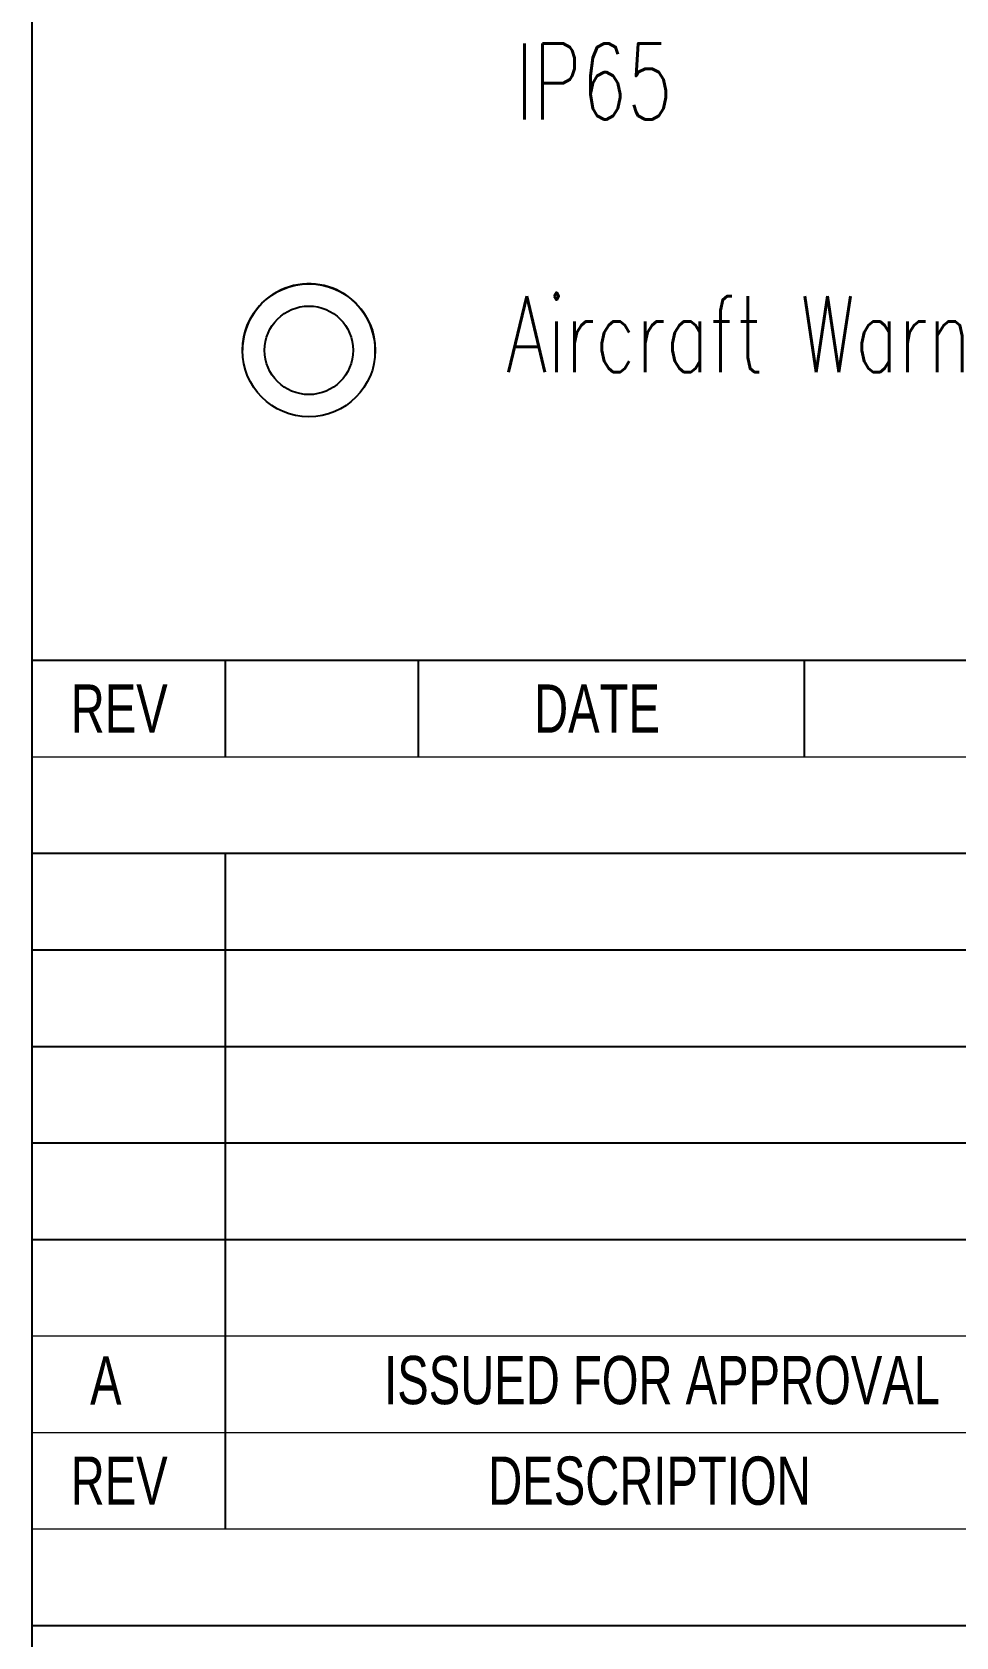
# Model space of a CAD drawing. Header units: inches. Extents: x 35 to 2894, y 23 to 617.
# Drawn here: x 1682 to 1758.6, y 173.8 to 306.9 of the extents above; entities that cross this region are included whole.
import ezdxf
from ezdxf.enums import TextEntityAlignment as Align

# ---------------------------------------------------------------- set-up
doc = ezdxf.new("R2010")
doc.units = ezdxf.units.IN
doc.header["$MEASUREMENT"] = 0
for name, color, linetype in [('Layer 1', 7, 'Continuous'), ('LGT1', 7, 'Continuous'), ('照明平面设备层', 1, 'Continuous')]:
    doc.layers.add(name, color=color, linetype=linetype)
doc.styles.add('HZTXT', font='simplexs.shx', dxfattribs={"width": 0.7, "bigfont": 'hztxt.shx'})
doc.styles.get("Standard").update_dxf_attribs({"font": 'arial.ttf'})

msp = doc.modelspace()

# ---------------------------------------------------------------- linework, layer by layer
at = {"lineweight": 15}
for p, q in [((1681.99, 254.82), (1882.07, 254.82)), ((1681.99, 246.81), (1882.07, 246.81)), ((1681.99, 198.8), (1882.07, 198.8)), ((1681.99, 198.8), (1882.07, 198.8)), ((1681.99, 190.79), (1882.07, 190.79)), ((1681.99, 182.79), (1882.07, 182.79))]:
    msp.add_line(p, q, dxfattribs=at)
for p, q in [((1698, 254.82), (1698, 246.81)), ((1714, 254.82), (1714, 246.81)), ((1746.02, 254.82), (1746.02, 246.81)), ((1681.99, 238.81), (1882.07, 238.81)), ((1698, 238.81), (1698, 182.79)), ((1681.99, 230.81), (1882.07, 230.81)), ((1681.99, 222.8), (1882.07, 222.8)), ((1681.99, 214.8), (1882.07, 214.8)), ((1681.99, 206.8), (1882.07, 206.8)), ((1681.99, 174.79), (1882.07, 174.79))]:
    msp.add_line(p, q)
at = {"layer": 'Layer 1', "color": 0, "lineweight": -3}
for points in [[(1681.99, 254.82), (1681.99, 606.84)], [(1681.99, 32.77), (1681.99, 254.82)], [(1681.99, 254.82), (1882.07, 254.82)]]:
    msp.add_lwpolyline(points, dxfattribs=at)
at = {"layer": '照明平面设备层', "color": 1, "linetype": 'Continuous'}
for radius in [5.51, 3.67]:
    msp.add_circle((1704.94, 280.52), radius, dxfattribs=at)
msp.add_arc((1704.94, 280.52), 5.51, 356.0835, 180, dxfattribs=at)

# ---------------------------------------------------------------- texts
at = {"width": 0.7}
for s, height, p in [('REV', 4.002, (1685.19, 248.81)), ('DATE', 4.002, (1723.61, 248.81)), ('A', 4, (1686.8, 193.09)), ('ISSUED FOR APPROVAL', 4.0015, (1711.18, 193.13)), ('REV', 4.002, (1685.19, 184.79)), ('DESCRIPTION', 4.0015, (1719.81, 184.79))]:
    msp.add_text(s, height=height, dxfattribs=at).set_placement(p)
at = {"layer": 'LGT1', "color": 7, "lineweight": -3, "style": 'HZTXT', "width": 0.7}
msp.add_text('IP65', height=6.3, dxfattribs=at).set_placement((1722.05, 299.67))
msp.add_text('Aircraft Warning Light', height=6.3, dxfattribs=at).set_placement((1721.3, 281.86), align=Align.MIDDLE_LEFT)

doc.saveas('drawing.dxf')
